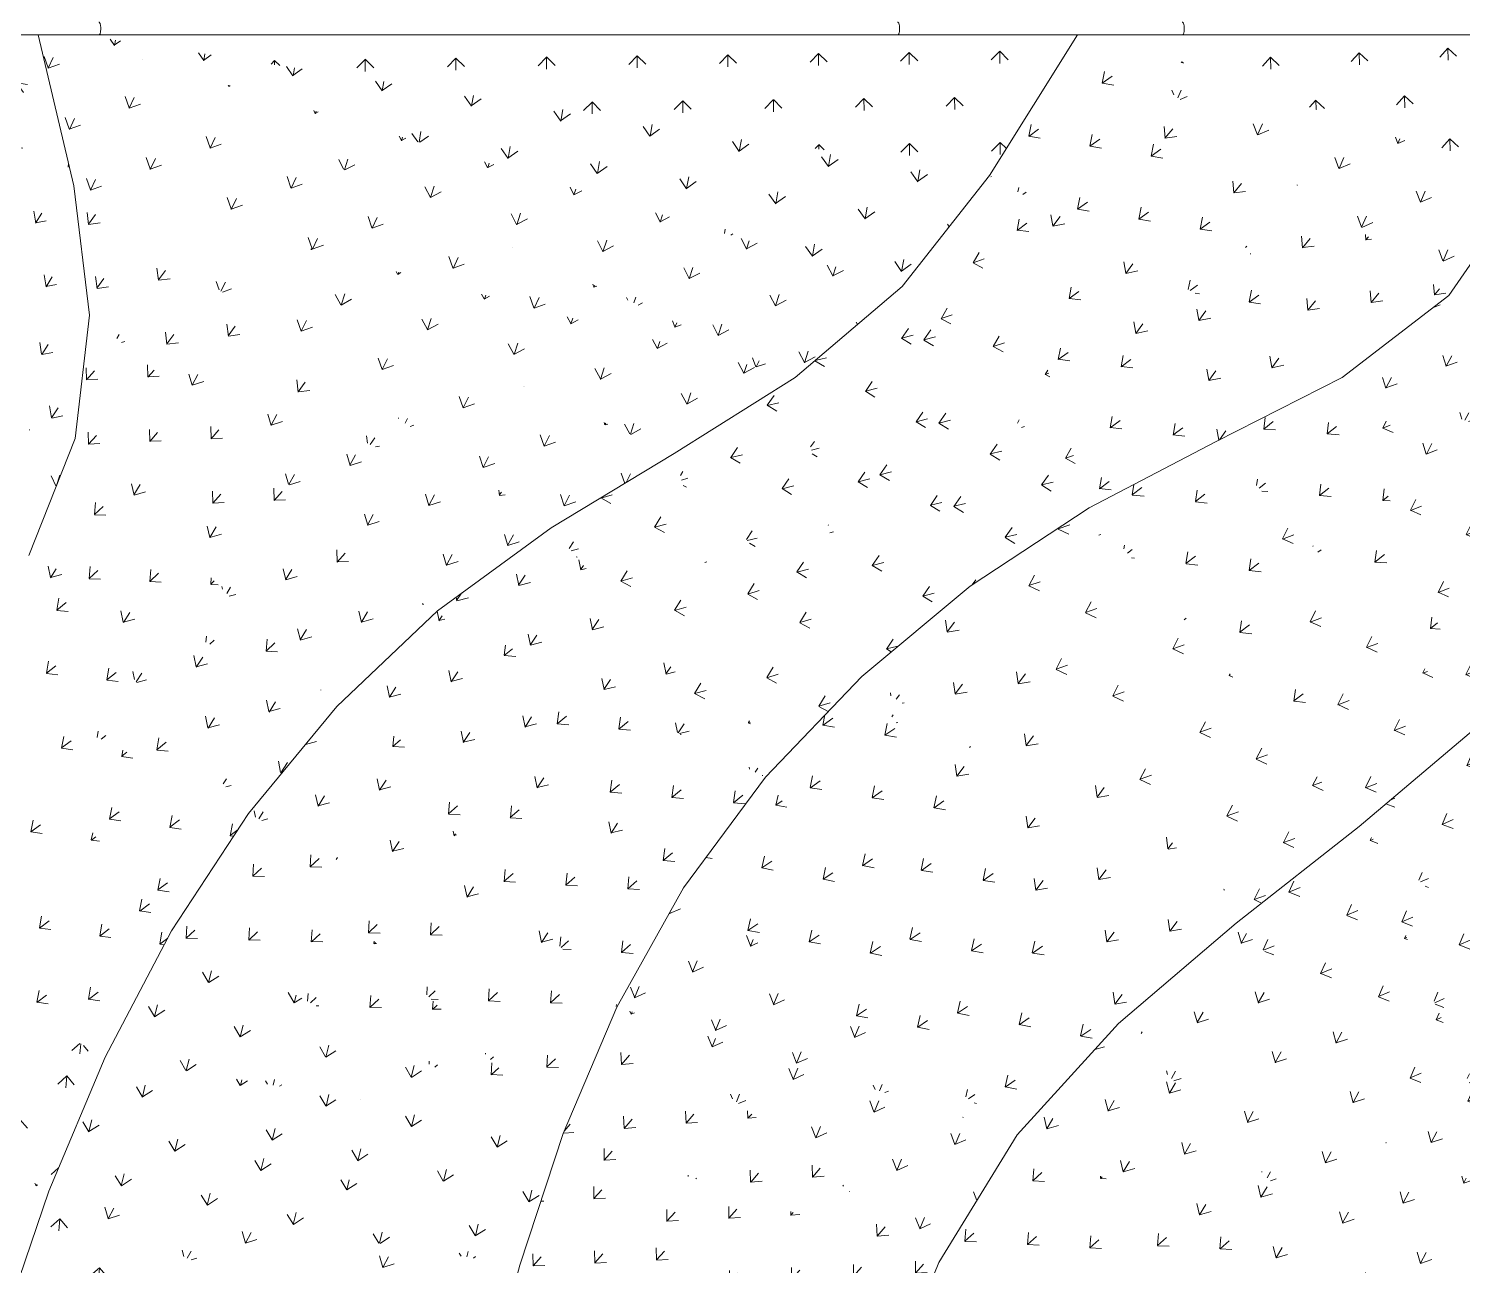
# Model space of a CAD drawing. Header units: millimetres. Extents: x 12827 to 178996, y -27589 to 73652.
# Drawn here: x 85972 to 91611, y -1709 to 3154 of the extents above; entities that cross this region are included whole.
import ezdxf

# ---------------------------------------------------------------- set-up
doc = ezdxf.new("R2010")
doc.units = ezdxf.units.MM
for name, color, linetype, lineweight in [('A-FLOR', 192, 'Continuous', 9), ('A-FLOR-HRAL', 11, 'Continuous', 9), ('A-FLOR-PATT', 8, 'Continuous', 9)]:
    doc.layers.add(name, color=color, linetype=linetype, lineweight=lineweight)

# ---------------------------------------------------------------- blocks, each defined once
blk = doc.blocks.new('Railings 6 - Railings 6-15750741-Copy of 1_F')
at = {"layer": 'A-FLOR-HRAL'}
for p, q in [((84848.2, 3129.3), (86248.2, 3129.3)), ((86248.1, 3129.3), (89390.3, 3129.3)), ((89390.3, 3129.3), (90510.3, 3129.3)), ((90510.3, 3129.3), (92010.6, 3129.3))]:
    blk.add_line(p, q, dxfattribs=at)
for points in [[(86247.3, 3179.1), (86247.9, 3179.4), (86249.1, 3179.4), (86250.9, 3177.6), (86252.5, 3174.3), (86253.8, 3169.6), (86254.7, 3163.9), (86255.3, 3155.4), (86255, 3146.5), (86253.8, 3138.8), (86252.4, 3134.2), (86250.8, 3130.9), (86249.7, 3129.8), (86249.1, 3129.5)], [(89389.3, 3179.1), (89390, 3179.4), (89391.3, 3179.4), (89393.2, 3177.6), (89395, 3174.3), (89396.4, 3169.6), (89397.4, 3163.9), (89398.1, 3155.4), (89397.7, 3146.5), (89396.4, 3138.8), (89394.9, 3134.2), (89393.2, 3130.9), (89391.9, 3129.8), (89391.3, 3129.5)], [(90509.3, 3179.1), (90510, 3179.4), (90511.3, 3179.4), (90513.2, 3177.6), (90515, 3174.3), (90516.4, 3169.6), (90517.4, 3163.9), (90518.1, 3155.4), (90517.7, 3146.5), (90516.4, 3138.8), (90514.9, 3134.2), (90513.2, 3130.9), (90511.9, 3129.8), (90511.3, 3129.5)]]:
    blk.add_open_spline(points, degree=3, knots=[0, 0, 0, 0, 0.083333, 0.166667, 0.25, 0.333333, 0.416667, 0.5, 0.666667, 0.75, 0.833333, 0.916667, 1, 1, 1, 1], dxfattribs=at)
for points in [[(86249.1, 3129.5), (86248.4, 3129.2), (86247.8, 3129.2), (86247.2, 3129.5)], [(89391.3, 3129.5), (89390.6, 3129.2), (89389.9, 3129.2), (89389.3, 3129.5)], [(90511.3, 3129.5), (90510.6, 3129.2), (90509.9, 3129.2), (90509.3, 3129.5)]]:
    blk.add_open_spline(points, degree=3, dxfattribs=at)

msp = doc.modelspace()

# ---------------------------------------------------------------- hatches: boundary and pattern name
at = {"layer": 'A-FLOR-PATT'}
h = msp.add_hatch(dxfattribs=at)
h.set_pattern_fill('FP_1666', color=256, style=0, pattern_type=2)
h.set_pattern_definition([(306.007, (77833.63, 35299.3), (225.4226, -34.52474), [46.659, -305.268]), (265.764, (77833.63, 35299.3), (225.4227, -34.5241), [47.034, -203.816]), (351.293, (77833.63, 35299.3), (18.528, 250.1653), [42.76, -185.292])])
h.paths.add_polyline_path([(86149.15261, 2536.17741), (86009.35615, 3129.49362), (85958.0662, 3128.68518), (85159.39384, 2614.03647), (86002.76074, 2547.69328)], flags=0)
h = msp.add_hatch(dxfattribs=at)
h.set_pattern_fill('FP_1520', color=256, style=0, pattern_type=2)
h.set_pattern_definition([(64.747, (-17540.72, -53823.59), (-83.21097, 239.93063), [47.284, -309.357]), (19.345, (-17540.72, -53823.6), (-83.2134, 239.9303), [46.771, -202.672]), (109.128, (-17540.72, -53823.6), (-235.3591, -82.6305), [47.616, -206.335])])
h.paths.add_polyline_path([(88986.72856, 1783.07181), (86063.53338, 3129.49362), (86009.35615, 3129.49362), (86149.15261, 2536.17741), (88481.33626, 1917.20523)], flags=0)
h = msp.add_hatch(dxfattribs=at)
h.set_pattern_fill('FP_1522', color=256, style=0, pattern_type=2)
h.set_pattern_definition([(71.863, (-15696.59, -68236.72), (-113.9702, 223.26894), [47.442, -310.389]), (27.394, (-15696.6, -68236.72), (-113.9717, 223.26837), [47.592, -206.23]), (117.043, (-15696.6, -68236.72), (-225.35906, -116.7852), [47.002, -203.674])])
h.paths.add_polyline_path([(88986.72856, 1783.07181), (89407.79162, 2140.18768), (86096.45314, 3129.49362), (86063.53338, 3129.49362), (88510.72593, 2002.31832)], flags=0)
h = msp.add_hatch(dxfattribs=at)
h.set_pattern_fill('FP_1524', color=256, style=0, pattern_type=2)
h.set_pattern_definition([(79.835, (-11752.57, -76768.53), (-143.91817, 206.10326), [47.505, -310.8]), (35.283, (-11752.57, -76768.53), (-143.9202, 206.10143), [47.581, -206.185]), (124.926, (-11752.57, -76768.53), (-207.15265, -146.57735), [47.133, -204.245])])
h.paths.add_polyline_path([(89407.79162, 2140.18768), (89751.57106, 2576.81763), (86183.47691, 3129.49363), (86096.45314, 3129.49362), (88986.72856, 2265.98581)], flags=0)
h = msp.add_hatch(dxfattribs=at)
h.set_pattern_fill('FP_1523', color=256, style=0, pattern_type=2)
h.set_pattern_definition([(270.196, (107637.52, -1365.37), (178.911, -176.824), [47.486, -310.677]), (225.583, (107637.52, -1365.37), (178.9125, -176.823), [47.603, -206.278]), (315.336, (107637.52, -1365.37), (177.6863, 181.336), [47.165, -204.382])])
h.paths.add_polyline_path([(89751.57106, 2576.81763), (90097.59796, 3129.49362), (86183.47695, 3129.49362), (88481.33626, 2773.56924)], flags=0)
h = msp.add_hatch(dxfattribs=at)
h.set_pattern_fill('FP_1373', color=256, style=0, pattern_type=2)
h.set_pattern_definition([(35.805, (-9677.3, -24838.58), (48.40606, 247.73337), [47.297, -309.439]), (350.797, (-9677.3, -24838.58), (48.40675, 247.733), [45.76, -198.293]), (78.944, (-9677.3, -24838.58), (-240.91124, 39.03156), [47.328, -205.09])])
h.paths.add_polyline_path([(91138.94939, 1782.11816), (90135.96065, 3129.49362), (90097.59796, 3129.49362), (89751.57106, 2576.81763), (90575.76719, 2104.71264)], flags=0)
h = msp.add_hatch(dxfattribs=at)
h.set_pattern_fill('FP_1375', color=256, style=0, pattern_type=2)
h.set_pattern_definition([(50.384, (-15173.39, -47372.22), (-20.83872, 245.79765), [47.525, -310.933]), (6.935, (-15173.4, -47372.22), (-20.8399, 245.79803), [47.108, -204.136]), (94.846, (-15173.4, -47372.22), (-249.4059, -30.3347), [46.252, -200.427])])
h.paths.add_polyline_path([(91138.94939, 1782.11816), (91558.65416, 2104.71264), (90153.50505, 3129.49362), (90135.96065, 3129.49362), (91119.90412, 1807.70283)], flags=0)
h = msp.add_hatch(dxfattribs=at)
h.set_pattern_fill('FP_1378', color=256, style=0, pattern_type=2)
h.set_pattern_definition([(66.675, (-10535.07, -65181.82), (-89.07055, 230.8921), [47.554, -311.124]), (23.08, (-10535.07, -65181.82), (-89.06973, 230.8922), [47.099, -204.095]), (111.095, (-10535.07, -65181.82), (-231.08736, -98.4731), [46.402, -201.075])])
h.paths.add_polyline_path([(91558.65416, 2104.71264), (91863.17059, 2546.96898), (90195.27045, 3129.49362), (90153.50505, 3129.49362), (91138.94939, 2410.80504)], flags=0)
h = msp.add_hatch(dxfattribs=at)
h.set_pattern_fill('FP_1377', color=256, style=0, pattern_type=2)
h.set_pattern_definition([(271.257, (109479.88, -2078.75), (178.347, -169.3954), [47.282, -309.344]), (227.661, (109479.88, -2078.75), (178.347, -169.3942), [47.472, -205.712]), (316.475, (109479.88, -2078.75), (170.5225, 187.1466), [46.12, -199.852])])
h.paths.add_polyline_path([(91863.17059, 2546.96898), (92135.44397, 3127.77261), (91845.69633, 3129.49362), (90195.27045, 3129.49362), (91845.69633, 2553.07198)], flags=0)
h = msp.add_hatch(dxfattribs=at)
h.set_pattern_fill('FP_1662', color=256, style=0, pattern_type=2)
h.set_pattern_definition([(267.785, (115814.69, 1134.18), (160.1212, -176.2873), [47.258, -309.181]), (225.969, (115814.7, 1134.18), (160.119, -176.289), [46.912, -203.286]), (312.248, (115814.7, 1134.18), (173.8993, 179.8827), [44.653, -193.498])])
h.paths.add_polyline_path([(86211.31776, 2027.21428), (85159.39384, 2614.03647), (85009.74468, 2190.8506), (86164.96306, 2033.5271)], flags=0)
h = msp.add_hatch(dxfattribs=at)
h.set_pattern_fill('FP_1664', color=256, style=0, pattern_type=2)
h.set_pattern_definition([(57.925, (3326.22, -32458.87), (-41.10924, 250.59452), [45.311, -296.445]), (9.937, (3326.22, -32458.87), (-41.11155, 250.59396), [42.371, -183.61]), (99.316, (3326.22, -32458.87), (-222.59165, -38.9933), [47.614, -206.329])])
h.paths.add_polyline_path([(86211.31776, 2027.21428), (86149.15261, 2536.17741), (85159.39384, 2614.03647), (86176.53046, 2046.62059)], flags=0)
h = msp.add_hatch(dxfattribs=at)
h.set_pattern_fill('FP_1372', color=256, style=0, pattern_type=2)
h.set_pattern_definition([(18.446, (6485.25, -4698.86), (125.94335, 219.94932), [46.243, -302.545]), (331.863, (6485.25, -4698.86), (125.9446, 219.94886), [43.573, -188.815]), (60.204, (6485.25, -4698.86), (-204.92403, 109.5903), [47.523, -205.932])])
h.paths.add_polyline_path([(90143.05022, 1270.34551), (89751.57106, 2576.81763), (89407.79162, 2140.18768), (90115.12347, 1303.38404)], flags=0)
h = msp.add_hatch(dxfattribs=at)
h.set_pattern_fill('FP_1376', color=256, style=0, pattern_type=2)
h.set_pattern_definition([(53.967, (-13229.1, -54252.65), (-39.38603, 235.9305), [46.947, -307.148]), (11.506, (-13229.1, -54252.65), (-39.3856, 235.93003), [47.393, -205.369]), (99.478, (-13229.1, -54252.65), (-247.6824, -50.4209), [44.849, -194.346])])
h.paths.add_polyline_path([(90643.57931, 1531.28355), (91138.94939, 1782.11816), (89751.57106, 2576.81763), (90429.57716, 1782.11816)], flags=0)
h = msp.add_hatch(dxfattribs=at)
h.set_pattern_fill('FP_1379', color=256, style=0, pattern_type=2)
h.set_pattern_definition([(36.132, (-11237.87, -31802.6), (42.66911, 239.81078), [47.551, -311.101]), (353.457, (-11237.87, -31802.6), (42.6661, 239.81123), [46.616, -202.004]), (79.911, (-11237.87, -31802.6), (-247.0001, 28.33303), [45.671, -197.906])])
h.paths.add_polyline_path([(90143.05022, 1270.34551), (90643.57931, 1531.28355), (89751.57106, 2576.81763), (90115.12347, 1363.54464)], flags=0)
h = msp.add_hatch(dxfattribs=at)
h.set_pattern_fill('FP_1212', color=256, style=0, pattern_type=2)
h.set_pattern_definition([(66.451, (5471.1, -68218.23), (-80.17596, 222.31242), [47.423, -310.262]), (25.328, (5471.1, -68218.23), (-80.17726, 222.3123), [46.276, -200.531]), (109.832, (5471.1, -68218.23), (-223.08264, -105.58485), [44.312, -192.017])])
h.paths.add_polyline_path([(92661.87179, 1887.36378), (91863.17059, 2546.96898), (91558.65416, 2104.71264), (92404.93276, 1937.98426)], flags=0)
h = msp.add_hatch(dxfattribs=at)
h.set_pattern_fill('FP_1519', color=256, style=0, pattern_type=2)
h.set_pattern_definition([(53.741, (-13787.52, -37058.54), (-33.29205, 251.80715), [46.689, -305.46]), (7.58, (-13787.52, -37058.54), (-33.29, 251.8081), [45.693, -198.003]), (97.531, (-13787.52, -37058.54), (-241.56664, -32.14564), [47.625, -206.374])])
h.paths.add_polyline_path([(88027.41652, 1191.63967), (86149.15261, 2536.17741), (86211.31776, 2027.21428), (87763.56719, 1313.03494)], flags=0)
h = msp.add_hatch(dxfattribs=at)
h.set_pattern_fill('FP_1521', color=256, style=0, pattern_type=2)
h.set_pattern_definition([(63.27, (-16868.22, -59046.6), (-79.15544, 234.5321), [47.254, -309.161]), (19.286, (-16868.22, -59046.6), (-79.15513, 234.5319), [47.57, -206.135]), (108.65, (-16868.22, -59046.6), (-239.46656, -83.7963), [46.412, -201.118])])
h.paths.add_polyline_path([(88027.41652, 1191.63967), (88510.72593, 1483.21793), (86149.15261, 2536.17741), (87968.04123, 1234.14291)], flags=0)
h = msp.add_hatch(dxfattribs=at)
h.set_pattern_fill('FP_1525', color=256, style=0, pattern_type=2)
h.set_pattern_definition([(72.551, (-13680.64, -69915.67), (-116.89577, 218.07172), [47.094, -308.112]), (28.399, (-13680.64, -69915.67), (-116.89727, 218.07097), [47.619, -206.35]), (118.194, (-13680.64, -69915.67), (-223.40503, -120.79225), [46.393, -201.035])])
h.paths.add_polyline_path([(88510.72593, 1483.21793), (88986.72856, 1783.07181), (86149.15261, 2536.17741), (88481.33626, 1496.32197)], flags=0)
h = msp.add_hatch(dxfattribs=at)
h.set_pattern_fill('FP_1663', color=256, style=0, pattern_type=2)
h.set_pattern_definition([(71.015, (-194.18, -64431.77), (-102.2359, 220.12544), [47.513, -310.855]), (28.488, (-194.18, -64431.77), (-102.23715, 220.12483), [46.681, -202.285]), (114.912, (-194.18, -64431.77), (-218.8209, -118.7489), [45.508, -197.201])])
h.paths.add_polyline_path([(86154.65851, 1542.40506), (85009.74468, 2190.8506), (84792.78321, 1805.48646), (85971.63934, 1577.75994)], flags=0)
h = msp.add_hatch(dxfattribs=at)
h.set_pattern_fill('FP_1667', color=256, style=0, pattern_type=2)
h.set_pattern_definition([(56.885, (-2953.04, -39362.93), (-38.8397, 249.46276), [46.841, -306.459]), (11.329, (-2953.04, -39362.93), (-38.8379, 249.4633), [44.337, -192.126]), (98.85, (-2953.04, -39362.93), (-231.8544, -46.45444), [47.338, -205.131])])
h.paths.add_polyline_path([(86154.65851, 1542.40506), (86211.31776, 2027.21428), (85009.74468, 2190.8506), (86149.15261, 1545.52345)], flags=0)
h = msp.add_hatch(dxfattribs=at)
h.set_pattern_fill('FP_1374', color=256, style=0, pattern_type=2)
h.set_pattern_definition([(14.488, (8120.25, -3627.9), (142.0338, 208.2479), [46.672, -305.35]), (328.845, (8120.25, -3627.9), (142.03336, 208.2477), [43.556, -188.742]), (55.704, (8120.25, -3627.9), (-198.79306, 120.1817), [47.264, -204.809])])
h.paths.add_polyline_path([(89675.27502, 961.52291), (89407.79162, 2140.18768), (88986.72856, 1783.07181), (89416.44842, 1270.34551)], flags=0)
h = msp.add_hatch(dxfattribs=at)
h.set_pattern_fill('FP_1380', color=256, style=0, pattern_type=2)
h.set_pattern_definition([(13.688, (6016.53, -4724.51), (143.0963, 205.79746), [47.103, -308.167]), (328.936, (6016.53, -4724.5), (143.09906, 205.7954), [44.234, -191.68]), (55.188, (6016.53, -4724.5), (-202.0831, 121.728), [46.998, -203.659])])
h.paths.add_polyline_path([(89675.27502, 961.52291), (90143.05022, 1270.34551), (89407.79162, 2140.18768), (89605.19155, 1270.34551)], flags=0)
h = msp.add_hatch(dxfattribs=at)
h.set_pattern_fill('FP_1210', color=256, style=0, pattern_type=2)
h.set_pattern_definition([(61.406, (-5891.66, -65159.02), (-67.43308, 224.49549), [46.867, -306.624]), (19.949, (-5891.66, -65159.02), (-67.43334, 224.4953), [47.197, -204.52]), (106.719, (-5891.66, -65159.02), (-236.61326, -85.8809), [43.951, -190.454])])
h.paths.add_polyline_path([(92404.93276, 1342.88585), (91558.65416, 2104.71264), (91138.94939, 1782.11816), (92080.09898, 1455.58677)], flags=0)
h = msp.add_hatch(dxfattribs=at)
h.set_pattern_fill('FP_1214', color=256, style=0, pattern_type=2)
h.set_pattern_definition([(44.254, (-1220.27, -35310.51), (19.58855, 249.9377), [47.024, -307.65]), (359.406, (-1220.27, -35310.5), (19.5872, 249.9374), [43.961, -190.499]), (85.519, (-1220.27, -35310.5), (-234.44867, 2.43156), [47.007, -203.697])])
h.paths.add_polyline_path([(92404.93276, 1342.88585), (92661.87179, 1887.36378), (91558.65416, 2104.71264), (92359.51314, 1383.77296)], flags=0)
h = msp.add_hatch(dxfattribs=at)
h.set_pattern_fill('FP_1517', color=256, style=0, pattern_type=2)
h.set_pattern_definition([(48.57, (-10529.92, -31575), (-7.45835, 253.59052), [46.781, -306.064]), (2.605, (-10529.92, -31575), (-7.46146, 253.59093), [45.222, -195.964]), (91.685, (-10529.92, -31575), (-240.9379, -10.9604), [47.569, -206.132])])
h.paths.add_polyline_path([(87579.86995, 865.45417), (86211.31776, 2027.21428), (86154.65851, 1542.40506), (87385.38512, 957.83112)], flags=0)
h = msp.add_hatch(dxfattribs=at)
h.set_pattern_fill('FP_1518', color=256, style=0, pattern_type=2)
h.set_pattern_definition([(61.285, (-14660.46, -57129.71), (-69.4942, 235.17208), [47.274, -309.292]), (17.849, (-14660.46, -57129.7), (-69.4924, 235.17233), [47.435, -205.55]), (106.462, (-14660.46, -57129.7), (-240.8085, -77.54176), [45.98, -199.245])])
h.paths.add_polyline_path([(87579.86995, 865.45417), (88027.41652, 1191.63967), (86211.31776, 2027.21428), (87341.58244, 1067.73577)], flags=0)
h = msp.add_hatch(dxfattribs=at)
h.set_pattern_fill('FP_1660', color=256, style=0, pattern_type=2)
h.set_pattern_definition([(36.641, (-7116.75, -20611.19), (47.18804, 247.52506), [47.192, -308.755]), (351.626, (-7116.75, -20611.2), (47.1883, 247.5258), [45.186, -195.805]), (79.207, (-7116.75, -20611.2), (-238.4217, 35.095), [47.247, -204.737])])
h.paths.add_polyline_path([(85701.74192, 639.10758), (85971.63934, 1082.72908), (84792.78321, 1805.48646), (85116.97619, 1389.48094)], flags=0)
h = msp.add_hatch(dxfattribs=at)
h.set_pattern_fill('FP_1668', color=256, style=0, pattern_type=2)
h.set_pattern_definition([(71.744, (-364.03, -63118.23), (-104.34182, 222.05953), [47.613, -311.509]), (28.755, (-364.03, -63118.23), (-104.3418, 222.05903), [46.377, -200.966]), (115.168, (-364.03, -63118.23), (-216.8418, -118.98723), [46.004, -199.349])])
h.paths.add_polyline_path([(85971.63934, 1082.72908), (86154.65851, 1542.40506), (84792.78321, 1805.48646), (85300.32546, 1494.31201)], flags=0)
h = msp.add_hatch(dxfattribs=at)
h.set_pattern_fill('FP_1371', color=256, style=0, pattern_type=2)
h.set_pattern_definition([(13.365, (5682.37, -3931.36), (144.0207, 204.8498), [47.15, -308.476]), (328.733, (5682.37, -3931.36), (144.01844, 204.8505), [44.305, -191.99]), (54.891, (5682.37, -3931.36), (-201.97505, 122.6435), [46.952, -203.458])])
h.paths.add_polyline_path([(89248.57953, 607.04024), (88986.72856, 1783.07181), (88510.72593, 1483.21793), (89203.91653, 660.07613)], flags=0)
h = msp.add_hatch(dxfattribs=at)
h.set_pattern_fill('FP_1370', color=256, style=0, pattern_type=2)
h.set_pattern_definition([(14.247, (7966.36, -3334.24), (142.89157, 207.56076), [46.695, -305.499]), (328.655, (7966.36, -3334.24), (142.8924, 207.5613), [43.572, -188.814]), (55.455, (7966.36, -3334.24), (-198.469, 120.886), [47.248, -204.743])])
h.paths.add_polyline_path([(89248.57953, 607.04024), (89675.27502, 961.52291), (88986.72856, 1783.07181), (89169.65169, 961.52291)], flags=0)
h = msp.add_hatch(dxfattribs=at)
h.set_pattern_fill('FP_1209', color=256, style=0, pattern_type=2)
h.set_pattern_definition([(38.575, (-14524.16, -34941.34), (30.76767, 242.46306), [47.511, -310.838]), (355.639, (-14524.16, -34941.34), (30.7671, 242.46345), [46.896, -203.215]), (82.768, (-14524.16, -34941.34), (-249.38674, 19.01893), [45.826, -198.581])])
h.paths.add_polyline_path([(91671.80549, 411.24361), (91138.94939, 1782.11816), (90643.57931, 1531.28355), (91205.4755, 919.21378)], flags=0)
h = msp.add_hatch(dxfattribs=at)
h.set_pattern_fill('FP_1204', color=256, style=0, pattern_type=2)
h.set_pattern_definition([(21.675, (-1579.07, -11154.11), (110.37634, 227.02566), [47.023, -307.647]), (336.344, (-1579.07, -11154.1), (110.3739, 227.0269), [44.874, -194.454]), (64.072, (-1579.07, -11154.1), (-219.2173, 96.0298), [47.332, -205.104])])
h.paths.add_polyline_path([(91671.80549, 411.24361), (92080.09898, 847.10742), (91138.94939, 1782.11816), (91558.65416, 702.34713)], flags=0)
h = msp.add_hatch(dxfattribs=at)
h.set_pattern_fill('FP_1207', color=256, style=0, pattern_type=2)
h.set_pattern_definition([(63.566, (-4913.9, -62726.37), (-71.68334, 232.75175), [47.576, -311.263]), (20.943, (-4913.9, -62726.37), (-71.6848, 232.75036), [46.462, -201.334]), (107.118, (-4913.9, -62726.37), (-231.4261, -88.5707), [45.664, -197.876])])
h.paths.add_polyline_path([(92080.09898, 847.10742), (92404.93276, 1342.88585), (91138.94939, 1782.11816), (91945.83517, 980.49547)], flags=0)
h = msp.add_hatch(dxfattribs=at)
h.set_pattern_fill('FP_1513', color=256, style=0, pattern_type=2)
h.set_pattern_definition([(42.683, (-7728.33, -26953.81), (21.3346, 251.63466), [47.023, -307.644]), (357.323, (-7728.33, -26953.8), (21.336, 251.6341), [44.934, -194.714]), (85.154, (-7728.33, -26953.8), (-239.38734, 11.19093), [47.351, -205.187])])
h.paths.add_polyline_path([(87183.89672, 489.35507), (86154.65851, 1542.40506), (85971.63934, 1082.72908), (86415.52988, 865.45417)], flags=0)
h = msp.add_hatch(dxfattribs=at)
h.set_pattern_fill('FP_1516', color=256, style=0, pattern_type=2)
h.set_pattern_definition([(59.113, (-11279.42, -54499.2), (-57.331, 236.82367), [47.428, -310.296]), (16.235, (-11279.42, -54499.2), (-57.32975, 236.8237), [47.058, -203.918]), (103.608, (-11279.42, -54499.2), (-240.9679, -70.1661), [45.687, -197.977])])
h.paths.add_polyline_path([(87183.89672, 489.35507), (87579.86995, 865.45417), (86154.65851, 1542.40506), (87141.15191, 533.0888)], flags=0)
h = msp.add_hatch(dxfattribs=at)
h.set_pattern_fill('FP_1205', color=256, style=0, pattern_type=2)
h.set_pattern_definition([(37.174, (-15385.76, -31861.03), (36.98407, 243.51173), [47.56, -311.161]), (353.862, (-15385.76, -31861.03), (36.9861, 243.5113), [46.928, -203.353]), (81.364, (-15385.76, -31861.03), (-248.8463, 26.7593), [46.182, -200.122])])
h.paths.add_polyline_path([(91205.4755, 17.40368), (90643.57931, 1531.28355), (90143.05022, 1270.34551), (91138.94939, 95.8594)], flags=0)
h = msp.add_hatch(dxfattribs=at)
h.set_pattern_fill('FP_1203', color=256, style=0, pattern_type=2)
h.set_pattern_definition([(20.438, (-4381.96, -10364.64), (112.80046, 225.21964), [47.333, -309.677]), (335.607, (-4381.96, -10364.64), (112.7981, 225.2218), [45.651, -197.82]), (63.397, (-4381.96, -10364.64), (-221.7375, 100.5517), [47.229, -204.66])])
h.paths.add_polyline_path([(91205.4755, 17.40368), (91671.80549, 411.24361), (90643.57931, 1531.28355), (91138.94939, 196.64057)], flags=0)
h = msp.add_hatch(dxfattribs=at)
h.set_pattern_fill('FP_1368', color=256, style=0, pattern_type=2)
h.set_pattern_definition([(15.797, (991.21, -5550.83), (132.4022, 212.1638), [47.372, -309.93]), (331.477, (991.2, -5550.83), (132.4006, 212.1657), [45.114, -195.496]), (58.034, (991.2, -5550.83), (-211.40635, 114.89416), [46.892, -203.197])])
h.paths.add_polyline_path([(88870.21906, 210.56944), (88510.72593, 1483.21793), (88027.41652, 1191.63967), (88547.44897, 586.29224)], flags=0)
h = msp.add_hatch(dxfattribs=at)
h.set_pattern_fill('FP_1367', color=256, style=0, pattern_type=2)
h.set_pattern_definition([(17.279, (5148.72, -3958.63), (130.35406, 216.64463), [46.577, -304.731]), (331.298, (5148.72, -3958.63), (130.3557, 216.6432), [43.843, -189.987]), (58.965, (5148.72, -3958.63), (-205.10026, 112.29566), [47.407, -205.431])])
h.paths.add_polyline_path([(88870.21906, 210.56944), (89248.57953, 607.04024), (88510.72593, 1483.21793), (88758.22543, 607.04024)], flags=0)
h = msp.add_hatch(dxfattribs=at)
h.set_pattern_fill('FP_1201', color=256, style=0, pattern_type=2)
h.set_pattern_definition([(19.274, (-6116.5, -9025.24), (115.5148, 223.25297), [47.5, -310.764]), (334.754, (-6116.5, -9025.24), (115.51746, 223.251), [46.159, -200.022]), (62.642, (-6116.5, -9025.24), (-222.66835, 104.9955), [47.131, -204.236])])
h.paths.add_polyline_path([(90721.2739, -362.77127), (90143.05022, 1270.34551), (89675.27502, 961.52291), (90497.56282, -79.5403)], flags=0)
h = msp.add_hatch(dxfattribs=at)
h.set_pattern_fill('FP_1206', color=256, style=0, pattern_type=2)
h.set_pattern_definition([(19.554, (-5386.74, -8967.98), (115.19555, 224.10003), [47.402, -310.128]), (334.777, (-5386.74, -8967.98), (115.19836, 224.0985), [45.952, -199.127]), (62.795, (-5386.74, -8967.98), (-221.7136, 104.43724), [47.245, -204.729])])
h.paths.add_polyline_path([(90721.2739, -362.77127), (91205.4755, 17.40368), (90143.05022, 1270.34551), (90620.99273, -79.5403)], flags=0)
h = msp.add_hatch(dxfattribs=at)
h.set_pattern_fill('FP_1369', color=256, style=0, pattern_type=2)
h.set_pattern_definition([(56.197, (-11299.72, -54280.24), (-45.8176, 235.22097), [47.207, -308.851]), (13.963, (-11299.72, -54280.24), (-45.81677, 235.22203), [47.125, -204.209]), (101.022, (-11299.72, -54280.24), (-243.9076, -60.64537), [44.933, -194.709])])
h.paths.add_polyline_path([(88870.21906, 210.56944), (88027.41652, 1191.63967), (87579.86995, 865.45417), (88547.44897, 374.38341)], flags=0)
h = msp.add_hatch(dxfattribs=at)
h.set_pattern_fill('FP_1515', color=256, style=0, pattern_type=2)
h.set_pattern_definition([(38.444, (-6371.14, -23874.93), (41.10786, 247.90318), [47.187, -308.718]), (353.608, (-6371.14, -23874.93), (41.1097, 247.90335), [44.837, -194.292]), (80.585, (-6371.14, -23874.93), (-237.6427, 26.6192), [47.117, -204.172])])
h.paths.add_polyline_path([(86836.3848, 68.01989), (85971.63934, 1082.72908), (85701.74192, 639.10758), (86273.05301, 351.55567)], flags=0)
h = msp.add_hatch(dxfattribs=at)
h.set_pattern_fill('FP_1514', color=256, style=0, pattern_type=2)
h.set_pattern_definition([(57.443, (-8064.66, -51506.93), (-46.64293, 239.174), [47.574, -311.254]), (14.784, (-8064.66, -51506.93), (-46.64636, 239.17287), [46.491, -201.459]), (101.036, (-8064.66, -51506.93), (-239.7409, -63.27063), [45.69, -197.989])])
h.paths.add_polyline_path([(86836.3848, 68.01989), (87183.89672, 489.35507), (85971.63934, 1082.72908), (86799.18823, 111.66706)], flags=0)
h = msp.add_hatch(dxfattribs=at)
h.set_pattern_fill('FP_1202', color=256, style=0, pattern_type=2)
h.set_pattern_definition([(52.861, (-16879.77, -49169.83), (-31.41191, 244.39103), [47.517, -310.88]), (9.465, (-16879.77, -49169.83), (-31.4095, 244.39094), [47.103, -204.112]), (97.324, (-16879.77, -49169.83), (-247.79415, -41.3129), [46.2, -200.201])])
h.paths.add_polyline_path([(90721.2739, -362.77127), (89675.27502, 961.52291), (89248.57953, 607.04024), (90291.17727, -79.5403)], flags=0)
h = msp.add_hatch(dxfattribs=at)
h.set_pattern_fill('FP_1358', color=256, style=0, pattern_type=2)
h.set_pattern_definition([(56.977, (-12683.63, -52750.95), (-47.77479, 239.1981), [47.474, -310.596]), (14.103, (-12683.63, -52750.95), (-47.77836, 239.19764), [46.962, -203.501]), (101.295, (-12683.63, -52750.95), (-242.91516, -61.0265), [45.735, -198.187])])
h.paths.add_polyline_path([(88547.44897, -224.21755), (87579.86995, 865.45417), (87183.89672, 489.35507), (88481.33626, -189.61952)], flags=0)
h = msp.add_hatch(dxfattribs=at)
h.set_pattern_fill('FP_1366', color=256, style=0, pattern_type=2)
h.set_pattern_definition([(39.436, (-10338.69, -28303.87), (33.9265, 248.1446), [47.455, -310.475]), (355.102, (-10338.7, -28303.87), (33.927, 248.1444), [45.638, -197.766]), (82.215, (-10338.7, -28303.87), (-242.5153, 20.7807), [46.96, -203.493])])
h.paths.add_polyline_path([(88547.44897, -224.21755), (88870.21906, 210.56944), (87579.86995, 865.45417), (88481.33626, -149.76249)], flags=0)
h = msp.add_hatch(dxfattribs=at)
h.set_pattern_fill('FP_1506', color=256, style=0, pattern_type=2)
h.set_pattern_definition([(36.797, (-7077.86, -22712.4), (47.7667, 246.04963), [47.304, -309.484]), (352.26, (-7077.86, -22712.4), (47.76565, 246.0497), [45.023, -195.1]), (79.014, (-7077.86, -22712.4), (-237.93587, 32.33786), [46.996, -203.648])])
h.paths.add_polyline_path([(86533.91121, -393.54914), (85701.74192, 639.10758), (85386.23061, 202.08046), (86273.05301, -258.16751)], flags=0)
h = msp.add_hatch(dxfattribs=at)
h.set_pattern_fill('FP_1512', color=256, style=0, pattern_type=2)
h.set_pattern_definition([(36.981, (-6316.74, -22448.45), (47.46663, 246.6411), [47.203, -308.822]), (352.195, (-6316.74, -22448.45), (47.469, 246.6405), [44.841, -194.312]), (79.106, (-6316.74, -22448.45), (-236.9381, 32.47683), [47.094, -204.073])])
h.paths.add_polyline_path([(86533.91121, -393.54914), (86836.3848, 68.01989), (85701.74192, 639.10758), (86280.86631, -79.5403)], flags=0)
h = msp.add_hatch(dxfattribs=at)
h.set_pattern_fill('FP_1199', color=256, style=0, pattern_type=2)
h.set_pattern_definition([(35.106, (-13642.65, -25029.95), (49.9485, 245.82142), [47.545, -311.059]), (350.762, (-13642.65, -25029.95), (49.94805, 245.82186), [46.241, -200.379]), (78.515, (-13642.65, -25029.95), (-243.4213, 39.58966), [47.033, -203.811])])
h.paths.add_polyline_path([(90259.385, -757.65391), (89248.57953, 607.04024), (88870.21906, 210.56944), (90167.4673, -693.58894)], flags=0)
h = msp.add_hatch(dxfattribs=at)
h.set_pattern_fill('FP_1198', color=256, style=0, pattern_type=2)
h.set_pattern_definition([(52.91, (-16873.35, -49063.3), (-31.4779, 244.57313), [47.53, -310.963]), (9.488, (-16873.35, -49063.3), (-31.47825, 244.5728), [47.083, -204.026]), (97.334, (-16873.35, -49063.3), (-247.6733, -41.39293), [46.236, -200.355])])
h.paths.add_polyline_path([(90259.385, -757.65391), (90721.2739, -362.77127), (89248.57953, 607.04024), (90244.2924, -737.27731)], flags=0)
h = msp.add_hatch(dxfattribs=at)
h.set_pattern_fill('FP_1357', color=256, style=0, pattern_type=2)
h.set_pattern_definition([(57.93, (-13874.72, -51843.78), (-51.25793, 241.3614), [47.586, -311.331]), (14.555, (-13874.72, -51843.78), (-51.26225, 241.36034), [46.846, -202.998]), (101.99, (-13874.72, -51843.78), (-241.8267, -62.78504), [46.265, -200.48])])
h.paths.add_polyline_path([(88285.05614, -693.25432), (87183.89672, 489.35507), (86836.3848, 68.01989), (88074.68274, -582.70347)], flags=0)
h = msp.add_hatch(dxfattribs=at)
h.set_pattern_fill('FP_1363', color=256, style=0, pattern_type=2)
h.set_pattern_definition([(41.377, (-12116.01, -28495), (24.64738, 250.66642), [47.35, -309.785]), (356.567, (-12116, -28495), (24.6485, 250.66684), [45.708, -198.068]), (84.384, (-12116, -28495), (-243.3385, 14.59737), [47.227, -204.649])])
h.paths.add_polyline_path([(88285.05614, -693.25432), (88547.44897, -224.21755), (87183.89672, 489.35507), (88074.68274, -467.32013)], flags=0)
h = msp.add_hatch(dxfattribs=at)
h.set_pattern_fill('FP_1029', color=256, style=0, pattern_type=2)
h.set_pattern_definition([(24.339, (-7961.45, -15509.05), (97.02472, 231.598), [47.427, -310.292]), (339.811, (-7961.45, -15509.05), (97.02475, 231.5975), [45.729, -198.158]), (67.269, (-7961.45, -15509.05), (-228.9008, 84.1711), [47.081, -204.019])])
h.paths.add_polyline_path([(92323.52896, -993.55127), (91671.80549, 411.24361), (91205.4755, 17.40368), (92080.09898, -773.43948)], flags=0)
h = msp.add_hatch(dxfattribs=at)
h.set_pattern_fill('FP_1505', color=256, style=0, pattern_type=2)
h.set_pattern_definition([(37.176, (-9041.98, -22759.22), (44.86762, 246.78103), [47.358, -309.84]), (352.647, (-9041.98, -22759.22), (44.86654, 246.7813), [45.324, -196.405]), (79.696, (-9041.98, -22759.22), (-239.74174, 30.93675), [47.03, -203.797])])
h.paths.add_polyline_path([(86273.05301, -890.34977), (85386.23061, 202.08046), (85066.36975, -237.81237), (86050.38722, -769.93892)], flags=0)
h = msp.add_hatch(dxfattribs=at)
h.set_pattern_fill('FP_1510', color=256, style=0, pattern_type=2)
h.set_pattern_definition([(37.698, (-7069.4, -21285.14), (43.95703, 248.40944), [47.02, -307.626]), (352.408, (-7069.4, -21285.14), (43.95564, 248.4092), [44.765, -193.982]), (79.966, (-7069.4, -21285.14), (-236.6554, 31.5405), [47.3, -204.968])])
h.paths.add_polyline_path([(86273.05301, -890.34977), (86533.91121, -393.54914), (85386.23061, 202.08046), (86237.25097, -846.24711)], flags=0)
h = msp.add_hatch(dxfattribs=at)
h.set_pattern_fill('FP_1191', color=256, style=0, pattern_type=2)
h.set_pattern_definition([(34.244, (-12583.76, -22219.51), (54.70785, 246.03573), [47.386, -310.023]), (349.432, (-12583.76, -22219.51), (54.7065, 246.036), [45.918, -198.98]), (77.464, (-12583.76, -22219.51), (-240.74346, 44.91487), [47.258, -204.786])])
h.paths.add_polyline_path([(89859.99309, -1195.6169), (88870.21906, 210.56944), (88547.44897, -224.21755), (89852.90853, -1190.37369)], flags=0)
h = msp.add_hatch(dxfattribs=at)
h.set_pattern_fill('FP_1200', color=256, style=0, pattern_type=2)
h.set_pattern_definition([(33.966, (-13287.31, -23231), (55.0829, 245.16687), [47.507, -310.816]), (349.477, (-13287.31, -23231), (55.0824, 245.1676), [46.17, -200.071]), (77.338, (-13287.31, -23231), (-242.09973, 44.9687), [47.115, -204.164])])
h.paths.add_polyline_path([(89859.99309, -1195.6169), (90259.385, -757.65391), (88870.21906, 210.56944), (89856.30255, -1190.37369)], flags=0)
h = msp.add_hatch(dxfattribs=at)
h.set_pattern_fill('FP_1356', color=256, style=0, pattern_type=2)
h.set_pattern_definition([(42.878, (-15365.78, -30671.97), (16.10034, 250.92692), [47.51, -310.835]), (358.352, (-15365.78, -30671.97), (16.0981, 250.9268), [46.237, -200.361]), (86.329, (-15365.78, -30671.97), (-246.4966, 7.09304), [47.145, -204.297])])
h.paths.add_polyline_path([(88074.68274, -1190.37369), (86836.3848, 68.01989), (86533.91121, -393.54914), (87903.61286, -1101.90328)], flags=0)
h = msp.add_hatch(dxfattribs=at)
h.set_pattern_fill('FP_1362', color=256, style=0, pattern_type=2)
h.set_pattern_definition([(43.296, (-13744.65, -29289.69), (15.38112, 252.21856), [47.266, -309.234]), (358.183, (-13744.65, -29289.69), (15.3819, 252.2181), [45.789, -198.42]), (86.51, (-13744.65, -29289.69), (-244.0863, 7.74295), [47.379, -205.308])])
h.paths.add_polyline_path([(88074.68274, -1190.37369), (88285.05614, -693.25432), (86836.3848, 68.01989), (88031.5018, -1146.49199)], flags=0)
h = msp.add_hatch(dxfattribs=at)
h.set_pattern_fill('FP_1023', color=256, style=0, pattern_type=2)
h.set_pattern_definition([(22.775, (-8194.74, -13385.12), (102.73231, 229.23392), [47.453, -310.459]), (338.248, (-8194.74, -13385.12), (102.73347, 229.2332), [45.881, -198.816]), (65.86, (-8194.74, -13385.12), (-227.27344, 90.6817), [47.1, -204.101])])
h.paths.add_polyline_path([(91838.98377, -1460.78705), (91205.4755, 17.40368), (90721.2739, -362.77127), (91757.82336, -1381.05669)], flags=0)
h = msp.add_hatch(dxfattribs=at)
h.set_pattern_fill('FP_1028', color=256, style=0, pattern_type=2)
h.set_pattern_definition([(23.145, (-7049.17, -13127.97), (102.26712, 230.3546), [47.296, -309.433]), (338.234, (-7049.17, -13127.97), (102.26734, 230.35443), [45.578, -197.503]), (66.061, (-7049.17, -13127.97), (-225.74974, 90.1379), [47.257, -204.779])])
h.paths.add_polyline_path([(91838.98377, -1460.78705), (92323.52896, -993.55127), (91205.4755, 17.40368), (91731.82945, -1210.7595)], flags=0)
h = msp.add_hatch(dxfattribs=at)
h.set_pattern_fill('FP_1189', color=256, style=0, pattern_type=2)
h.set_pattern_definition([(67.404, (-11036.36, -62939.52), (-90.29472, 229.9648), [47.595, -311.388]), (23.968, (-11036.36, -62939.52), (-90.2948, 229.9652), [46.831, -202.933]), (111.437, (-11036.36, -62939.52), (-228.22864, -101.4595), [46.323, -200.733])])
h.paths.add_polyline_path([(89859.99309, -1195.6169), (88547.44897, -224.21755), (88285.05614, -693.25432), (89777.77941, -1169.39294)], flags=0)
h = msp.add_hatch(dxfattribs=at)
h.set_pattern_fill('FP_1503', color=256, style=0, pattern_type=2)
h.set_pattern_definition([(264.334, (113360.3, -3878.94), (153.489, -184.4018), [47, -307.494]), (221.772, (113360.3, -3878.94), (153.491, -184.4006), [47.387, -205.344]), (309.773, (113360.3, -3878.94), (188.4875, 168.3606), [44.986, -194.937])])
h.paths.add_polyline_path([(86273.05301, -890.34977), (85066.36975, -237.81237), (84781.02908, -689.46294), (86050.38722, -860.36994)], flags=0)
h = msp.add_hatch(dxfattribs=at)
h.set_pattern_fill('FP_1354', color=256, style=0, pattern_type=2)
h.set_pattern_definition([(75.647, (-8263.87, -70227.24), (-123.9333, 213.37664), [47.52, -310.897]), (32.172, (-8263.87, -70227.24), (-123.9331, 213.37763), [47.134, -204.249]), (120.149, (-8263.87, -70227.24), (-212.7827, -133.85364), [46.267, -200.49])])
h.paths.add_polyline_path([(88074.68274, -1190.37369), (86533.91121, -393.54914), (86273.05301, -890.34977), (87903.61286, -1161.88556)], flags=0)
h = msp.add_hatch(dxfattribs=at)
h.set_pattern_fill('FP_1019', color=256, style=0, pattern_type=2)
h.set_pattern_definition([(60.989, (-15555.9, -60457.55), (-66.72444, 234.56902), [47.329, -309.65]), (17.932, (-15555.9, -60457.55), (-66.72338, 234.56945), [47.268, -204.829]), (105.878, (-15555.9, -60457.55), (-239.85213, -77.61647), [45.726, -198.148])])
h.paths.add_polyline_path([(91838.98377, -1460.78705), (90721.2739, -362.77127), (90259.385, -757.65391), (91738.09695, -1415.87889)], flags=0)
h = msp.add_hatch(dxfattribs=at)
h.set_pattern_fill('FP_1504', color=256, style=0, pattern_type=2)
h.set_pattern_definition([(73.436, (-4759.53, -65852.43), (-113.1112, 216.94735), [47.533, -310.981]), (30.471, (-4759.53, -65852.43), (-113.11, 216.94826), [46.842, -202.982]), (117.536, (-4759.53, -65852.43), (-215.3203, -126.68685), [45.874, -198.789])])
h.paths.add_polyline_path([(86050.38722, -1417.37977), (84781.02908, -689.46294), (84542.83113, -1155.53652), (85862.49089, -1384.74458)], flags=0)
h = msp.add_hatch(dxfattribs=at)
h.set_pattern_fill('FP_1511', color=256, style=0, pattern_type=2)
h.set_pattern_definition([(265.719, (112297.1, -1457.83), (157.4973, -184.7493), [47.34, -309.72]), (222.932, (112297.1, -1457.83), (157.498, -184.7491), [47.159, -204.356]), (310.447, (112297.1, -1457.83), (184.1517, 171.313), [45.52, -197.251])])
h.paths.add_polyline_path([(86050.38722, -1417.37977), (86273.05301, -890.34977), (84781.02908, -689.46294), (85862.49089, -1309.63011)], flags=0)
h = msp.add_hatch(dxfattribs=at)
h.set_pattern_fill('FP_1190', color=256, style=0, pattern_type=2)
h.set_pattern_definition([(49.336, (-14220.24, -38253.17), (-10.5549, 251.41827), [47.399, -310.11]), (4.641, (-14220.24, -38253.17), (-10.5544, 251.41836), [45.809, -198.507]), (92.404, (-14220.24, -38253.17), (-243.5151, -19.76874), [47.182, -204.457])])
h.paths.add_polyline_path([(89552.70742, -1697.33703), (88285.05614, -693.25432), (88074.68274, -1190.37369), (89438.25803, -1658.08082)], flags=0)
h = msp.add_hatch(dxfattribs=at)
h.set_pattern_fill('FP_1196', color=256, style=0, pattern_type=2)
h.set_pattern_definition([(67.262, (-11173.1, -63179.7), (-89.9532, 229.5128), [47.572, -311.236]), (23.919, (-11173.1, -63179.7), (-89.95383, 229.5123), [46.897, -203.222]), (111.402, (-11173.1, -63179.7), (-228.63865, -101.4103), [46.221, -200.29])])
h.paths.add_polyline_path([(89552.70742, -1697.33703), (89859.99309, -1195.6169), (88285.05614, -693.25432), (89465.47156, -1628.23915)], flags=0)
h = msp.add_hatch(dxfattribs=at)
h.set_pattern_fill('FP_1018', color=256, style=0, pattern_type=2)
h.set_pattern_definition([(59.568, (-16586.4, -56945.98), (-59.4507, 239.24994), [47.535, -310.995]), (16.168, (-16586.4, -56945.98), (-59.45066, 239.2502), [47.058, -203.92]), (103.955, (-16586.4, -56945.98), (-241.0517, -69.88664), [46.224, -200.302])])
h.paths.add_polyline_path([(91425.6067, -1967.50503), (90259.385, -757.65391), (89859.99309, -1195.6169), (91107.07151, -1810.45891)], flags=0)
h = msp.add_hatch(dxfattribs=at)
h.set_pattern_fill('FP_1022', color=256, style=0, pattern_type=2)
h.set_pattern_definition([(61.664, (-15285.5, -59486.15), (-67.91634, 237.1084), [47.549, -311.089]), (18.256, (-15285.5, -59486.15), (-67.9138, 237.10866), [47.018, -203.745]), (105.983, (-15285.5, -59486.15), (-238.1416, -78.55444), [46.246, -200.398])])
h.paths.add_polyline_path([(91425.6067, -1967.50503), (91838.98377, -1460.78705), (90259.385, -757.65391), (91233.58474, -1768.29935)], flags=0)
h = msp.add_hatch(dxfattribs=at)
h.set_pattern_fill('FP_1355', color=256, style=0, pattern_type=2)
h.set_pattern_definition([(76.617, (-8990.11, -70239.59), (-127.62642, 212.60468), [47.576, -311.264]), (32.937, (-8990.1, -70239.6), (-127.6262, 212.6047), [47.069, -203.964]), (120.976, (-8990.1, -70239.6), (-210.68395, -136.4893), [46.495, -201.476])])
h.paths.add_polyline_path([(87903.61286, -1708.71202), (86273.05301, -890.34977), (86050.38722, -1417.37977), (87759.12773, -1685.99855)], flags=0)
h = msp.add_hatch(dxfattribs=at)
h.set_pattern_fill('FP_1364', color=256, style=0, pattern_type=2)
h.set_pattern_definition([(76.178, (-8590.57, -69162.91), (-125.45887, 214.7289), [47.614, -311.514]), (32.387, (-8590.57, -69162.91), (-125.4595, 214.7286), [46.907, -203.263]), (120.297, (-8590.57, -69162.91), (-211.25554, -134.00135), [46.63, -202.064])])
h.paths.add_polyline_path([(87903.61286, -1708.71202), (88074.68274, -1190.37369), (86273.05301, -890.34977), (87863.78825, -1688.72443)], flags=0)
h = msp.add_hatch(dxfattribs=at)
h.set_pattern_fill('FP_1509', color=256, style=0, pattern_type=2)
h.set_pattern_definition([(55.257, (-12401.7, -41454.08), (-35.96154, 248.59222), [47.429, -310.305]), (10.711, (-12401.7, -41454.08), (-35.9606, 248.5917), [45.766, -198.32]), (98.232, (-12401.7, -41454.08), (-239.83226, -45.36805), [47.096, -204.083])])
h.paths.add_polyline_path([(85862.49089, -1969.6369), (86050.38722, -1417.37977), (84542.83113, -1155.53652), (85705.94104, -1873.06103)], flags=0)
h = msp.add_hatch(dxfattribs=at)
h.set_pattern_fill('FP_1208', color=256, style=0, pattern_type=2)
h.set_pattern_definition([(47.849, (-13992.11, -34829.12), (-3.58317, 252.51952), [47.208, -308.858]), (2.705, (-13992.11, -34829.12), (-3.5813, 252.51935), [45.526, -197.279]), (90.813, (-13992.11, -34829.12), (-242.5338, -11.4605), [47.352, -205.193])])
h.paths.add_polyline_path([(89324.78898, -2252.67276), (88074.68274, -1190.37369), (87903.61286, -1708.71202), (89295.35079, -2241.40518)], flags=0)
h = msp.add_hatch(dxfattribs=at)
h.set_pattern_fill('FP_1197', color=256, style=0, pattern_type=2)
h.set_pattern_definition([(47.669, (-14451.96, -35840.14), (-3.18798, 252.00484), [47.341, -309.726]), (2.811, (-14451.96, -35840.14), (-3.18754, 252.0049), [45.738, -198.197]), (90.724, (-14451.96, -35840.14), (-243.6413, -11.96057), [47.255, -204.77])])
h.paths.add_polyline_path([(89324.78898, -2252.67276), (89552.70742, -1697.33703), (88074.68274, -1190.37369), (89311.52936, -2241.40518)], flags=0)
h = msp.add_hatch(dxfattribs=at)
h.set_pattern_fill('FP_1020', color=256, style=0, pattern_type=2)
h.set_pattern_definition([(41.718, (-17180.06, -31600.38), (21.12192, 251.07258), [47.465, -310.541]), (357.015, (-17180.06, -31600.38), (21.12315, 251.0727), [46.207, -200.231]), (85.191, (-17180.06, -31600.38), (-246.1036, 12.8321), [47.242, -204.717])])
h.paths.add_polyline_path([(91107.07151, -2529.80204), (89859.99309, -1195.6169), (89552.70742, -1697.33703), (90879.01174, -2407.66091)], flags=0)
h = msp.add_hatch(dxfattribs=at)
h.set_pattern_fill('FP_1021', color=256, style=0, pattern_type=2)
h.set_pattern_definition([(41.794, (-16718.39, -31589.08), (21.00178, 251.31083), [47.425, -310.279]), (356.99, (-16718.4, -31589.08), (21.00337, 251.3108), [46.129, -199.893]), (85.223, (-16718.4, -31589.08), (-245.68273, 12.9168), [47.285, -204.902])])
h.paths.add_polyline_path([(91107.07151, -2529.80204), (91425.6067, -1967.50503), (89859.99309, -1195.6169), (91032.21849, -2449.72064)], flags=0)
h = msp.add_hatch(dxfattribs=at)
h.set_pattern_fill('FP_1351', color=256, style=0, pattern_type=2)
h.set_pattern_definition([(264.471, (109603.26, -4149.65), (156.0928, -192.481), [47.537, -311.009]), (220.773, (109603.26, -4149.65), (156.0935, -192.4805), [47.2, -204.533]), (309.04, (109603.26, -4149.65), (190.64, 164.3956), [46.466, -201.352])])
h.paths.add_polyline_path([(87759.12773, -2241.40518), (86050.38722, -1417.37977), (85862.49089, -1969.6369), (87628.5086, -2222.68882)], flags=0)
h = msp.add_hatch(dxfattribs=at)
h.set_pattern_fill('FP_1361', color=256, style=0, pattern_type=2)
h.set_pattern_definition([(61.782, (-16103.78, -51189.34), (-67.07908, 242.5576), [47.538, -311.016]), (17.231, (-16103.78, -51189.34), (-67.0793, 242.55787), [46.45, -201.283]), (105.459, (-16103.78, -51189.34), (-236.61365, -73.38504), [47.187, -204.475])])
h.paths.add_polyline_path([(87759.12773, -2241.40518), (87903.61286, -1708.71202), (86050.38722, -1417.37977), (87732.10605, -2228.3742)], flags=0)
h = msp.add_hatch(dxfattribs=at)
h.set_pattern_fill('FP_1024', color=256, style=0, pattern_type=2)
h.set_pattern_definition([(76.392, (-9566.55, -72920.39), (-126.30763, 213.03775), [47.581, -311.296]), (32.79, (-9566.55, -72920.4), (-126.30695, 213.0383), [47.004, -203.684]), (120.663, (-9566.55, -72920.4), (-210.7444, -135.76317), [46.438, -201.229])])
h.paths.add_polyline_path([(91107.07151, -2529.80204), (89552.70742, -1697.33703), (89324.78898, -2252.67276), (90879.01174, -2494.34075)], flags=0)

# ---------------------------------------------------------------- linework, layer by layer
at = {"layer": 'A-FLOR'}
for p, q in [((86149.15261, 2536.17741), (86009.35615, 3129.49362)), ((89751.57106, 2576.81763), (90097.59796, 3129.49362)), ((89407.79162, 2140.18768), (89751.57106, 2576.81763)), ((91558.65416, 2104.71264), (91863.17059, 2546.96898)), ((86211.31776, 2027.21428), (86149.15261, 2536.17741)), ((88986.72856, 1783.07181), (89407.79162, 2140.18768)), ((91138.94939, 1782.11816), (91558.65416, 2104.71264)), ((86154.65851, 1542.40506), (86211.31776, 2027.21428)), ((88510.72593, 1483.21793), (88986.72856, 1783.07181)), ((90643.57931, 1531.28355), (91138.94939, 1782.11816)), ((85971.63934, 1082.72908), (86154.65851, 1542.40506)), ((90143.05022, 1270.34551), (90643.57931, 1531.28355)), ((88027.41652, 1191.63967), (88510.72593, 1483.21793)), ((89675.27502, 961.52291), (90143.05022, 1270.34551)), ((87579.86995, 865.45417), (88027.41652, 1191.63967)), ((89248.57953, 607.04024), (89675.27502, 961.52291)), ((87183.89672, 489.35507), (87579.86995, 865.45417)), ((88870.21906, 210.56944), (89248.57953, 607.04024)), ((86836.3848, 68.01989), (87183.89672, 489.35507)), ((91671.80549, 411.24361), (91205.4755, 17.40368)), ((88547.44897, -224.21755), (88870.21906, 210.56944)), ((86533.91121, -393.54914), (86836.3848, 68.01989)), ((91205.4755, 17.40368), (90721.2739, -362.77127)), ((88285.05614, -693.25432), (88547.44897, -224.21755)), ((86273.05301, -890.34977), (86533.91121, -393.54914)), ((90259.385, -757.65391), (90721.2739, -362.77127)), ((88074.68274, -1190.37369), (88285.05614, -693.25432)), ((89859.99309, -1195.6169), (90259.385, -757.65391)), ((86273.05301, -890.34977), (86050.38722, -1417.37977)), ((87903.61286, -1708.71202), (88074.68274, -1190.37369)), ((89552.70742, -1697.33703), (89859.99309, -1195.6169)), ((86050.38722, -1417.37977), (85862.49089, -1969.6369)), ((87903.61286, -1708.71202), (87759.12773, -2241.40518)), ((89324.78898, -2252.67276), (89552.70742, -1697.33703))]:
    msp.add_line(p, q, dxfattribs=at)

# ---------------------------------------------------------------- block references
at = {"layer": 'A-FLOR-HRAL'}
msp.add_blockref('Railings 6 - Railings 6-15750741-Copy of 1_F', (0, 0), dxfattribs=at)

doc.saveas('drawing.dxf')
